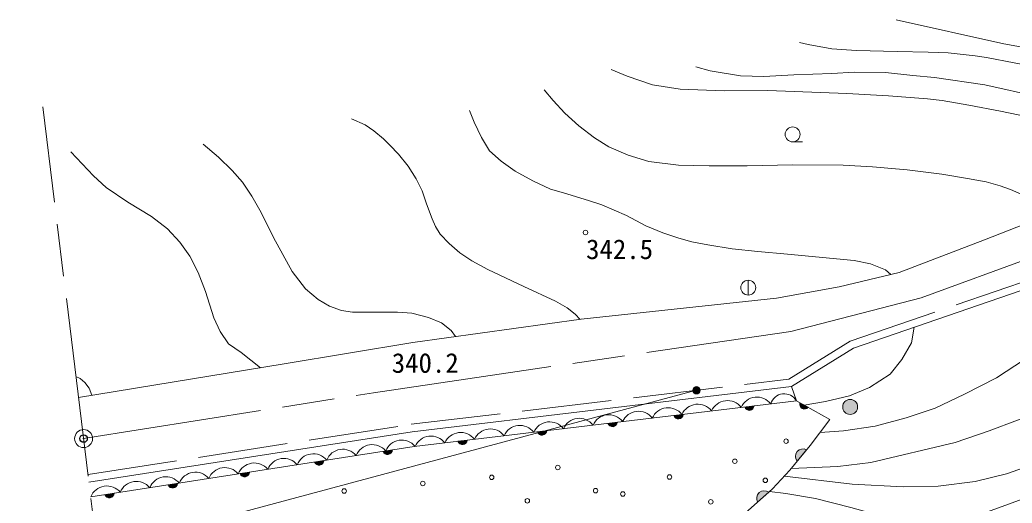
# Model space of a CAD drawing. Units: millimetres, scale not verified. Extents: x 40000 to 680000, y 20000 to 380000.
# Drawn here: x 138787 to 205278, y 288786 to 321164 of the extents above; entities that cross this region are included whole.
import ezdxf
from ezdxf.enums import TextEntityAlignment as Align

# ---------------------------------------------------------------- set-up
doc = ezdxf.new("R2010")
doc.units = ezdxf.units.MM
doc.header["$LTSCALE"] = 1000
doc.header["$PDMODE"] = 32
doc.header["$PDSIZE"] = 500
doc.linetypes.add('CHAIN', pattern=[18.5, 12, -1.5, 3.5, -1.5])
doc.linetypes.add('DASHED', pattern=[7.5, 6, -1.5])
for name, color, linetype, lineweight in [('M-BGD', 7, 'Continuous', 13), ('M-BMK', 2, 'CHAIN', 13), ('M-BMK-SRVR', 3, 'Continuous', 13), ('M-STR-HTXT', 7, 'Continuous', 13)]:
    doc.layers.add(name, color=color, linetype=linetype, lineweight=lineweight)
doc.layers.add('M-OTRS', color=6, linetype='Continuous')
doc.styles.add('ＭＳ ゴシック', font='')
doc.styles.get('ＭＳ ゴシック').set_extended_font_data('MS Gothic')

msp = doc.modelspace()

# ---------------------------------------------------------------- hatches: boundary and pattern name
at = {"layer": 'M-BGD'}
for points in [[(187359, 295226), (187981, 295300, -0.84072)], [(191059, 295510), (191607, 295207, -0.84072)], [(193924, 295234, -1), (194924, 295234, -0.41421), (194424, 294734, -0.41421)], [(182605, 294658), (183226, 294732, -0.84072)], [(178193, 294131), (178815, 294205, -0.84072)], [(173470, 293567), (174091, 293641, -0.84072)], [(168143, 292931), (168764, 293005, -0.84072)], [(163127, 292256), (163746, 292352, -0.84072)], [(190876, 291596, -0.82183), (191505, 292362)], [(158540, 291541), (159159, 291638, -0.84072)], [(153547, 290763), (154166, 290860, -0.84072)], [(148728, 290012), (149346, 290109, -0.84072)], [(144485, 289352), (145104, 289448, -0.84072)], [(188225, 288856, -0.82183), (188964, 289516)]]:
    msp.add_hatch(color=256, dxfattribs=at).paths.add_polyline_path(points)
at = {"layer": 'M-STR-HTXT'}
msp.add_hatch(color=256, dxfattribs=at).paths.add_polyline_path([(184346, 296470, -1), (183906, 296231, -0.41421), (184006, 296570, -0.41421)])

# ---------------------------------------------------------------- linework, layer by layer
at = {"layer": 'M-BGD'}
for p, q in [((190568, 312989), (191234, 312989)), ((187593, 303722), (187593, 302722)), ((190486, 296606), (190825, 295640)), ((187981, 295300), (187359, 295226)), ((191607, 295207), (191059, 295510)), ((183226, 294732), (182605, 294658)), ((178815, 294205), (178193, 294131)), ((174091, 293641), (173470, 293567)), ((168764, 293005), (168143, 292931)), ((163746, 292352), (163127, 292256)), ((190876, 291596), (191505, 292362)), ((159159, 291638), (158540, 291541)), ((154166, 290860), (153547, 290763)), ((149346, 290109), (148728, 290012)), ((145104, 289448), (144485, 289352)), ((188225, 288856), (188964, 289516))]:
    msp.add_line(p, q, dxfattribs=at)
for points in [[(197516, 321164), (204725, 319561), (208925, 318801), (210690, 318498), (212890, 318272), (215403, 317981), (217425, 317980), (222813, 318050), (225977, 318136), (228162, 318333), (230539, 318622), (235311, 319540), (237906, 320086), (240146, 320516), (242132, 320854), (243589, 321072), (244594, 321130), (245265, 321075), (245712, 320974), (245973, 320865), (246151, 320718)], [(142718, 295873), (156492, 298110), (165111, 299552), (176409, 301104), (189495, 302511), (193684, 303272), (197717, 304232), (203434, 306421), (221393, 313470), (234157, 317947), (236453, 318883), (238575, 319453), (241870, 320141), (245271, 320633), (247442, 320843), (250441, 320870), (271853, 318389)], [(234294, 318003), (231615, 317695), (229947, 317435), (227919, 317180), (226176, 316921), (223476, 316626), (221350, 316424), (219620, 316353), (218447, 316385), (216882, 316445), (214421, 316641), (211778, 317056), (209126, 317568), (203559, 318651), (202798, 318761), (200984, 318946), (199653, 319010), (197575, 319042), (194850, 319111), (193188, 319233), (191615, 319511), (191029, 319651)], [(217807, 312063), (217215, 312427), (214366, 313210), (212165, 313590), (210499, 313809), (208309, 314193), (206979, 314523), (204493, 315036), (202376, 315451), (200597, 315761), (199609, 315876), (196991, 316064), (194204, 316227), (188898, 316439), (185992, 316405), (183031, 316527), (181188, 316810), (179477, 317399), (178414, 317847)], [(184086, 318006), (185046, 317744), (187083, 317421), (188638, 317375), (190648, 317477), (193185, 317561), (194682, 317667), (196801, 317631), (198613, 317428), (200074, 317309), (203442, 316801), (207035, 316003), (208992, 315597), (210727, 315313), (212410, 315246), (214484, 315285), (217574, 315285), (220319, 315359), (222473, 315622), (224910, 316033), (226441, 316266), (227930, 316379), (228719, 316379), (229363, 316266)], [(173924, 316469), (174517, 315750), (175307, 314905), (176251, 314056), (177286, 313269), (178259, 312664), (179543, 312099), (180932, 311683), (182916, 311419), (184982, 311381), (187533, 311381), (190558, 311442), (193960, 311421), (195925, 311313), (198253, 311121), (200570, 310817), (202297, 310541), (203538, 310313), (204482, 310041), (205177, 309792), (206598, 309182), (207700, 308657), (208269, 308319)], [(161019, 314540), (161926, 314120), (162510, 313721), (163145, 313187), (163583, 312778), (164156, 312166), (164804, 311351), (165339, 310518), (165737, 309714), (166036, 308835), (166415, 307826), (166638, 307313), (166948, 306817), (167544, 306175), (168277, 305554), (169077, 305015), (170149, 304439), (172557, 303297), (174685, 302327), (175453, 301879), (175994, 301455), (176335, 301094)], [(197158, 304099), (196788, 304418), (195785, 304815), (194685, 305040), (190234, 305470), (188236, 305644), (186518, 305814), (184885, 306087), (183813, 306282), (182936, 306535), (181871, 306895), (180732, 307365), (179434, 308059), (177779, 308770), (176893, 309067), (175208, 309568), (174346, 309810), (173150, 310381), (171978, 311033), (171029, 311690), (170265, 312386), (169717, 313274), (169227, 314314), (168914, 315087)], [(167988, 299947), (167698, 300348), (167044, 300856), (166163, 301228), (165053, 301505), (164096, 301579), (162285, 301577), (161075, 301578), (160349, 301686), (159547, 301977), (158775, 302434), (157934, 303154), (157040, 304300), (155789, 306577), (154966, 308260), (154333, 309342), (153701, 310279), (153021, 311076), (152099, 311955), (151069, 312844)], [(154916, 297854), (153627, 298876), (152779, 299455), (152220, 300283), (151780, 301193), (151236, 302969), (150746, 304237), (150180, 305326), (149515, 306261), (148685, 307174), (147605, 307981), (146022, 308956), (144563, 309933), (143717, 310711), (142206, 312331)], [(143417, 290197), (165075, 293571), (190486, 296606), (194639, 299178), (225432, 309745), (230715, 310323), (234644, 310710), (236096, 310710), (237265, 310568), (238576, 310112), (239817, 309418), (241487, 308323), (242426, 307359), (242791, 306246), (243087, 304433), (242887, 302513), (242270, 300991), (238862, 293022), (234692, 287047)], [(228004, 308766), (226917, 308355), (225681, 307583), (224660, 306702), (223505, 305561), (222211, 304033), (217280, 297658), (215814, 296238), (214339, 295098), (212226, 293839), (210075, 292712), (207384, 291615), (204909, 290756), (202801, 290244), (200327, 289933), (197978, 289874), (194552, 290052), (190016, 290602)], [(190474, 291107), (193599, 291249), (195807, 291507), (201465, 292859), (203741, 293628), (209436, 295773), (211809, 296756), (213120, 297616), (215497, 299453), (216657, 300722), (217648, 302030), (218509, 303450), (219285, 305165), (219970, 306816), (220257, 307969)], [(192403, 293523), (193985, 293640), (196101, 293946), (198169, 294497), (200112, 295139), (202088, 296091), (204228, 297186), (206098, 298414), (209214, 300809), (210450, 302069), (210789, 302705), (210931, 303317), (210975, 304060), (210968, 304541), (210940, 304757)], [(198721, 300579), (198524, 299536), (197878, 298401), (197099, 297420), (195710, 296525), (194372, 295974), (192773, 295586), (191333, 295358)], [(142545, 297278), (142831, 297144), (143147, 296879), (143421, 296499), (143600, 296016)], [(143539, 289204), (165211, 292581), (190825, 295640)], [(186990, 287752), (189210, 289735), (190390, 291004), (191739, 292647), (193066, 294399), (190825, 295640)], [(189021, 289567), (190121, 289443), (192098, 289095), (194458, 288484), (196567, 287922), (199963, 287172), (202079, 286692), (206621, 285797)]]:
    msp.add_lwpolyline(points, dxfattribs=at)
at = {"layer": 'M-BGD', "linetype": 'DASHED'}
msp.add_lwpolyline([(143356, 290694), (165007, 294067), (190317, 297090), (194424, 299633), (225323, 310236)], dxfattribs=at)
at = {"layer": 'M-BGD'}
for centre, radius in [((190568, 313489), 500), ((176693, 306919), 150), ((187593, 303222), 500), ((194424, 295234), 500), ((190129, 292934), 150), ((174837, 291174), 150), ((186698, 291593), 150), ((170407, 290515), 150), ((182319, 290534), 150), ((165787, 290106), 150), ((188738, 290318), 150), ((160517, 289597), 150), ((177365, 289622), 150), ((179191, 289402), 150), ((172791, 288944), 150), ((185083, 288874), 150)]:
    msp.add_circle(centre, radius, dxfattribs=at)
for centre, radius, start, end in [((188185, 294731), 1160, 37.29588, 156.3255), ((190010, 295172), 940, 29.85532, 163.76606), ((184213, 294257), 1160, 37.29588, 156.3255), ((186199, 294494), 1160, 37.29588, 156.3255), ((187664, 295317), 318, 196.70183, 356.91956), ((191360, 295406), 318, 160.93201, 321.14974), ((178255, 293546), 1160, 37.29588, 156.3255), ((180241, 293783), 1160, 37.29588, 156.3255), ((182227, 294020), 1160, 37.29588, 156.3255), ((182909, 294749), 318, 196.70183, 356.91956), ((172298, 292834), 1160, 37.29588, 156.3255), ((174284, 293071), 1160, 37.29588, 156.3255), ((176269, 293308), 1160, 37.29588, 156.3255), ((178498, 294222), 318, 196.70183, 356.91956), ((166340, 292122), 1160, 37.29588, 156.3255), ((168326, 292360), 1160, 37.29588, 156.3255), ((170312, 292597), 1160, 37.29588, 156.3255), ((173774, 293658), 318, 196.70183, 356.91956), ((162403, 291547), 1160, 39.34051, 158.37013), ((164379, 291854), 1160, 39.27162, 158.30326), ((168447, 293022), 318, 196.70183, 356.91956), ((158451, 290932), 1160, 39.34051, 158.37013), ((160427, 291239), 1160, 39.34051, 158.37013), ((163428, 292358), 318, 198.74645, 358.96419), ((191266, 291917), 505, 61.77983, 219.43802), ((154499, 290316), 1160, 39.34051, 158.37013), ((156475, 290624), 1160, 39.34051, 158.37013), ((158841, 291643), 318, 198.74645, 358.96419), ((150546, 289700), 1160, 39.34051, 158.37013), ((152522, 290008), 1160, 39.34051, 158.37013), ((153848, 290865), 318, 198.74645, 358.96419), ((144618, 288776), 1160, 39.34051, 158.37013), ((146594, 289084), 1160, 39.34051, 158.37013), ((148570, 289392), 1160, 39.34051, 158.37013), ((149028, 290115), 318, 198.74645, 358.96419), ((144786, 289454), 318, 198.74645, 358.96419), ((188660, 289113), 505, 52.93631, 210.5945)]:
    msp.add_arc(centre, radius, start, end, dxfattribs=at)
at = {"layer": 'M-BMK'}
msp.add_line((145628, 272234), (140324, 315327), dxfattribs=at)
msp.add_lwpolyline([(143058, 293111), (162492, 296184), (190438, 300293), (199177, 302550), (238621, 316949)], dxfattribs=at)
at = {"layer": 'M-BMK-SRVR'}
msp.add_circle((143058, 293111), 600, dxfattribs=at)
at = {"layer": 'M-OTRS'}
msp.add_point((143058, 293111), dxfattribs=at)
at = {"layer": 'M-STR-HTXT'}
msp.add_line((184126, 296350), (138787, 284200), dxfattribs=at)
msp.add_lwpolyline([(144892, 278214), (164755, 281355), (193414, 285569), (203636, 288210), (227378, 296877)], dxfattribs=at)
msp.add_circle((184126, 296350), 250, dxfattribs=at)

# ---------------------------------------------------------------- texts
at = {"layer": 'M-BGD', "style": 'ＭＳ ゴシック'}
msp.add_text('342.5', height=1320, dxfattribs=at).set_placement((176729, 305797), align=Align.MIDDLE_LEFT)
msp.add_text('340.2', height=1320, dxfattribs=at).set_placement((165952, 298177), align=Align.MIDDLE_CENTER)

doc.saveas('drawing.dxf')
